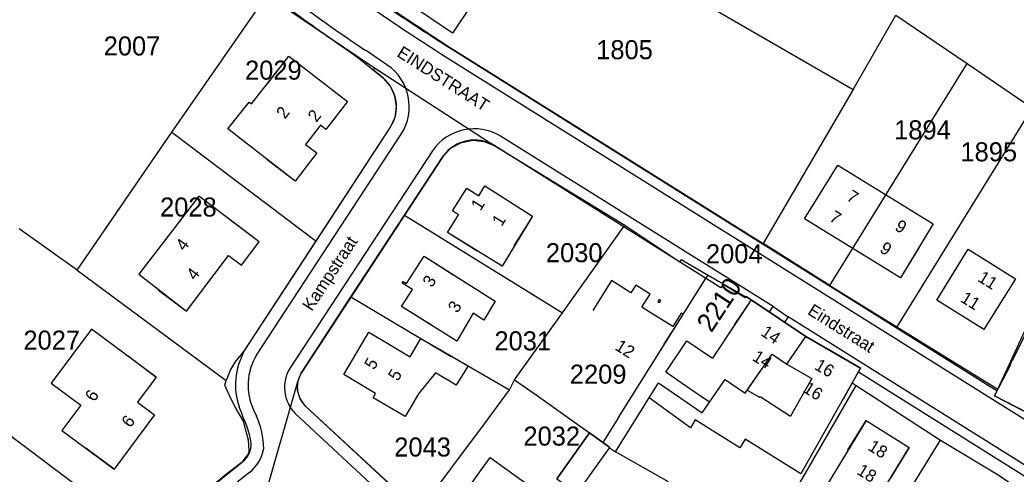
# Model space of a CAD drawing. Extents: x 191865 to 199936, y 328943 to 333393.
# Drawn here: x 193828.9 to 193970.2, y 332360.4 to 332424.8 of the extents above; entities that cross this region are included whole.
import ezdxf

# ---------------------------------------------------------------- set-up
doc = ezdxf.new("R2010")
doc.units = 0
for name, color, linetype in [('hoofdgebouw', 7, 'Continuous'), ('huisnummer', 7, 'Continuous'), ('Level 2', 7, 'Continuous'), ('Level 23', 7, 'Continuous'), ('Level 3', 7, 'Continuous'), ('Level 39', 7, 'Continuous'), ('Level 40', 7, 'Continuous'), ('Level 8', 7, 'Continuous'), ('perceelgrens', 7, 'Continuous'), ('perceelnummer', 7, 'Continuous'), ('perceelnummer onder hoek', 7, 'Continuous'), ('straatnaam', 7, 'Continuous')]:
    doc.layers.add(name, color=color, linetype=linetype)

msp = doc.modelspace()

# ---------------------------------------------------------------- linework, layer by layer
at = {"layer": 'hoofdgebouw'}
for p, q in [((193953.78, 332388.22), (193940.18, 332396.62)), ((193958.42, 332395.87), (193953.78, 332388.22)), ((193886.23, 332391.3), (193896.33, 332384.91)), ((193970.08, 332388.11), (193965.62, 332380.91)), ((193890.87, 332379.27), (193883.05, 332384.18)), ((193965.62, 332380.91), (193958.91, 332385.07)), ((193848.27, 332374.16), (193839.08, 332380.97)), ((193930.29, 332381.62), (193927.12, 332376.85)), ((193885.79, 332379.63), (193892.49, 332375.78)), ((193920.49, 332374.87), (193923.47, 332379.32)), ((193923.47, 332379.32), (193927.12, 332376.85)), ((193948.13, 332375.44), (193943.58, 332378.06)), ((193887.85, 332374.78), (193885.43, 332371.8)), ((193924.07, 332372.41), (193920.49, 332374.87)), ((193926.69, 332370.61), (193924.07, 332372.41)), ((193932.05, 332372.3), (193933.78, 332371.34)), ((193933.78, 332371.34), (193933.87, 332371.43)), ((193933.87, 332371.43), (193938.18, 332368.63)), ((193948.92, 332368.01), (193955.03, 332364.2))]:
    msp.add_line(p, q, dxfattribs=at)
for points in [[(193867.96, 332401.93), (193858.43, 332409.34), (193861.42, 332413.15), (193861.75, 332412.9), (193867.05, 332419.63)], [(193867.05, 332419.63), (193875.36, 332413.24), (193872.3, 332409.27), (193871.53, 332409.87), (193869.43, 332407.14), (193871.03, 332405.95), (193867.96, 332401.93)], [(193940.18, 332396.62), (193944.89, 332404.2), (193958.42, 332395.87)], [(193889.54, 332394.67), (193891.12, 332397.18), (193890.29, 332397.73), (193892.3, 332400.94), (193893.98, 332399.85), (193894.86, 332401.26), (193901.61, 332396.99)], [(193862.85, 332393.33), (193854.28, 332399.8), (193845.82, 332388.74), (193852.57, 332383.5)], [(193901.61, 332396.99), (193897.31, 332389.9), (193889.54, 332394.67)], [(193852.57, 332383.5), (193858.5, 332391.39), (193860.37, 332390.03), (193862.85, 332393.33)], [(193958.91, 332385.07), (193963.39, 332392.28), (193970.08, 332388.11)], [(193883.05, 332384.18), (193884.58, 332386.6), (193883.12, 332387.49), (193883.27, 332387.74), (193883.76, 332387.44), (193886.23, 332391.3)], [(193896.33, 332384.91), (193894.73, 332382.23), (193893.18, 332383.21), (193890.87, 332379.27)], [(193943.58, 332378.06), (193940.37, 332379.91), (193932.6, 332385.1), (193930.29, 332381.62)], [(193839.08, 332380.97), (193833.38, 332373.3), (193837.59, 332370.17), (193834.9, 332366.58), (193842.31, 332361.1)], [(193967.11, 332371.51), (193972.18, 332381.54), (193979.22, 332377.91), (193976.33, 332372.27), (193978.77, 332371.05)], [(193885.43, 332371.8), (193883.54, 332368.59), (193879.01, 332371.25), (193879.35, 332371.84), (193874.86, 332374.53), (193878.42, 332380.53), (193884.26, 332377.05), (193885.79, 332379.63)], [(193932.05, 332372.3), (193935.57, 332377.44), (193937.68, 332375.99), (193941.21, 332373.96), (193938.18, 332368.63)], [(193892.49, 332375.78), (193890.8, 332373.04), (193887.85, 332374.78)], [(193948.13, 332375.44), (193946.93, 332373.36), (193939.65, 332360.45), (193931.78, 332365.38), (193931.01, 332364.16), (193924.69, 332368.1), (193924, 332367), (193918.13, 332371.21), (193919.48, 332373.37), (193925.67, 332369.12), (193926.69, 332370.61)], [(193848.27, 332374.16), (193845.62, 332370.63), (193848.04, 332368.83), (193842.31, 332361.1)], [(193978.77, 332371.05), (193976.54, 332366.63), (193967.11, 332371.51)], [(193948.92, 332368.01), (193943.34, 332358.86), (193945.96, 332357.25), (193946.64, 332358.36), (193950.15, 332356.22), (193955.03, 332364.2)], [(193909.7, 332366.26), (193905.07, 332359.74), (193907.94, 332357.7), (193912.57, 332364.2), (193909.7, 332366.26)], [(193890.99, 332356.34), (193895.59, 332362.78), (193901.18, 332358.78)]]:
    msp.add_lwpolyline(points, dxfattribs=at)
at = {"layer": 'Level 2'}
for points in [[(193864, 332415.67), (193867.05, 332419.63), (193875.36, 332413.24), (193872.3, 332409.27), (193871.53, 332409.87), (193869.43, 332407.14), (193871.03, 332405.95), (193867.96, 332401.93), (193863.99, 332404.97)], [(193893.77, 332392), (193889.54, 332394.67), (193891.12, 332397.18), (193890.29, 332397.73), (193892.3, 332400.94), (193893.98, 332399.85), (193894.86, 332401.26), (193901.61, 332396.99), (193898.94, 332392.77)], [(193956.4, 332392.47), (193953.78, 332388.22), (193940.18, 332396.62), (193942.81, 332400.87)], [(193848.57, 332386.51), (193852.57, 332383.5), (193858.5, 332391.39), (193860.37, 332390.03), (193862.85, 332393.33), (193858.86, 332396.34)], [(193887.28, 332381.51), (193883.05, 332384.18), (193884.58, 332386.6), (193883.12, 332387.49), (193883.27, 332387.74), (193883.76, 332387.44), (193886.23, 332391.3), (193890.44, 332388.61)], [(193968.26, 332385.16), (193965.62, 332380.91), (193958.91, 332385.07), (193961.55, 332389.32)], [(193920.29, 332378.82), (193922.96, 332383.05), (193922.7, 332383.21), (193921.52, 332381.32), (193918.3, 332383.33), (193917.13, 332384.06), (193918.31, 332385.92), (193916.26, 332387.22), (193915.57, 332386.12), (193912.83, 332387.85), (193910.16, 332383.63)], [(193945.7, 332371.07), (193948.13, 332375.44), (193940.37, 332379.91), (193932.6, 332385.1), (193930.22, 332381.57)], [(193885.43, 332371.8), (193883.54, 332368.59), (193879.01, 332371.25), (193879.35, 332371.84), (193874.86, 332374.53), (193878.42, 332380.53), (193884.26, 332377.05), (193885.79, 332379.63), (193890.09, 332377.08)], [(193844.27, 332377.16), (193848.27, 332374.16), (193845.62, 332370.63), (193848.04, 332368.83), (193842.31, 332361.1), (193838.29, 332364.08)], [(193978.77, 332371.05), (193976.54, 332366.63), (193967.11, 332371.51), (193969.41, 332375.95)], [(193946.27, 332363.76), (193948.92, 332368.01), (193955.03, 332364.2), (193952.39, 332359.96)]]:
    msp.add_lwpolyline(points, dxfattribs=at)
at = {"layer": 'Level 23'}
msp.add_lwpolyline([(193919.81, 332385.01), (193919.54, 332385.18), (193919.36, 332384.9), (193919.63, 332384.73), (193919.81, 332385.01)], dxfattribs=at)
at = {"layer": 'Level 3'}
msp.add_lwpolyline([(193893.07, 332427.05), (193890.26, 332422.91), (193877.69, 332431.44), (193880.49, 332435.58)], dxfattribs=at)
at = {"layer": 'Level 8'}
for p, q in [((193880.98, 332418.43), (193877.93, 332420.48)), ((193890.14, 332420.68), (193967.49, 332372.24)), ((193876.85, 332419.48), (193880.47, 332416.52)), ((193889.23, 332419.62), (193984.27, 332360.13)), ((193860.74, 332377.83), (193881.5, 332409.61)), ((193862.5, 332377.28), (193882.99, 332408.59)), ((193887.41, 332406.24), (193867.24, 332375.5)), ((193888.93, 332405.48), (193868.8, 332374.73)), ((193935.74, 332384.17), (193937.87, 332382.73)), ((193860.52, 332368.67), (193860.03, 332369.94)), ((193869.42, 332370.05), (193901.02, 332340.77)), ((193862.07, 332369.55), (193862.48, 332368.64)), ((193867.96, 332368.99), (193899.69, 332339.61))]:
    msp.add_line(p, q, dxfattribs=at)
for points in [[(193935.17, 332383.37), (193935.74, 332384.17), (193897.09, 332408.29)], [(193932.6, 332385.1), (193931.92, 332385.59), (193931.78, 332385.38), (193928.64, 332387.29), (193928.31, 332386.81), (193896.27, 332406.94)], [(193981.31, 332355.49), (193937.87, 332382.73), (193937.32, 332381.94)], [(193979.91, 332354.31), (193980.14, 332354.62), (193947.81, 332374.85)]]:
    msp.add_lwpolyline(points, dxfattribs=at)
for centre, radius, start, end in [((194096.81, 332739.97), 388.71, 230.7173, 235.538), ((194068.12, 332701.54), 333.89, 233.2048, 237.6029), ((194029.26, 332642.89), 262.17, 232.6677, 237.9501), ((194034.46, 332653.74), 280.92, 232.4491, 236.1365), ((193876.93, 332412.47), 7.2, 327.3541, 55.7735), ((193876.98, 332412.47), 5.34, 327.6515, 49.277), ((193893.34, 332402.15), 7.2, 58.5526, 145.3279), ((193893.39, 332402.25), 5.51, 58.4679, 144.0649), ((193869.15, 332373.1), 9.65, 150.656, 199.1189), ((193869.4, 332373.02), 8.12, 148.348, 205.3621), ((193871.86, 332372.72), 5.4, 148.9415, 223.7061), ((193872.01, 332372.78), 3.76, 148.6449, 226.5139), ((193846.19, 332361.95), 15.82, 11.5961, 25.1574), ((193851.4, 332363.76), 12.11, 1.3045, 23.7478), ((193858.57, 332364.67), 3.16, 306.4735, 8.2976), ((193858.21, 332364.9), 5.36, 307.5085, 350.7184), ((193920.75, 332282.48), 99.91, 127.129, 136.4311), ((193925.33, 332277.22), 105.06, 127.4316, 139.275)]:
    msp.add_arc(centre, radius, start, end, dxfattribs=at)
at = {"layer": 'perceelgrens'}
for p, q in [((193881.55, 332452.81), (193947.06, 332414.94)), ((193850.48, 332408.86), (193863.98, 332428.29)), ((193863.98, 332428.29), (193879.19, 332418)), ((193879.09, 332417.65), (193879.19, 332418)), ((193879.19, 332418), (193896.27, 332406.94)), ((193943.77, 332387.13), (193963.22, 332418.61)), ((193963.22, 332418.61), (193972.43, 332412.34)), ((193882.1, 332414), (193881.47, 332415.38)), ((193947.06, 332414.94), (193934.29, 332393.08)), ((193972.43, 332412.34), (193953.24, 332381.31)), ((193837.04, 332389.31), (193850.48, 332408.86)), ((193850.48, 332408.86), (193870.93, 332393.43)), ((193888.93, 332405.48), (193890.08, 332406.65)), ((193896.27, 332406.94), (193914.71, 332395.7)), ((193883.45, 332397.1), (193888.93, 332405.48)), ((193875.87, 332385.53), (193883.45, 332397.1)), ((193883.45, 332397.1), (193905.84, 332383.28)), ((193837.04, 332389.31), (193828.85, 332395.2)), ((193905.84, 332383.28), (193914.71, 332395.7)), ((193914.71, 332395.7), (193922.49, 332390.49)), ((193860.74, 332377.83), (193870.93, 332393.43)), ((193943.77, 332387.13), (193934.29, 332393.08)), ((193922.49, 332390.49), (193922.7, 332390.83)), ((193922.7, 332390.83), (193926.5, 332388.63)), ((193837.04, 332389.31), (193858.18, 332373.67)), ((193913.79, 332368.45), (193926.15, 332388.08)), ((193926.15, 332388.08), (193926.5, 332388.63)), ((193926.5, 332388.63), (193927.98, 332387.78)), ((193927.98, 332387.78), (193932.6, 332385.1)), ((193943.77, 332387.13), (193953.24, 332381.31)), ((193875.87, 332385.53), (193885.79, 332379.63)), ((193932.6, 332385.1), (193940.37, 332379.91)), ((193899.06, 332373.79), (193905.84, 332383.28)), ((193953.24, 332381.31), (193967.58, 332372.45)), ((193885.79, 332379.63), (193898.36, 332372.35)), ((193940.37, 332379.91), (193948.13, 332375.44)), ((193814.78, 332375.45), (193847.83, 332350.74)), ((193858.44, 332374.34), (193858.18, 332373.67)), ((193862.38, 332352.7), (193868.33, 332373.55)), ((193868.29, 332372.28), (193868.33, 332373.55)), ((193898.36, 332372.35), (193899.06, 332373.79)), ((193913.38, 332363.6), (193919.48, 332373.37)), ((193934.83, 332351.06), (193947.5, 332372.99)), ((193947.5, 332372.99), (193959.43, 332365.25)), ((193967.58, 332372.45), (193967.11, 332371.51)), ((193868.66, 332371.07), (193868.29, 332372.28)), ((193967.11, 332371.51), (193976.54, 332366.63)), ((193913.79, 332368.45), (193911.56, 332364.92)), ((193905.07, 332359.74), (193909.7, 332366.26)), ((193909.7, 332366.26), (193911.56, 332364.92)), ((193911.56, 332364.92), (193912.57, 332364.2)), ((193912.57, 332364.2), (193912.54, 332364.15)), ((193912.54, 332364.15), (193913.38, 332363.6)), ((193951.59, 332352.55), (193959.43, 332365.25)), ((193920.9, 332359.32), (193913.38, 332363.6))]:
    msp.add_line(p, q, dxfattribs=at)
for points in [[(193870.16, 332434.28), (193882.77, 332425.6), (193889.84, 332420.94), (193906.63, 332410.44), (193934.29, 332393.08)], [(193947.06, 332414.94), (193953.13, 332425.47), (193963.22, 332418.61)], [(193881.47, 332415.38), (193880.47, 332416.52), (193879.09, 332417.65)], [(193882.12, 332411), (193882.33, 332412.5), (193882.1, 332414)], [(193870.93, 332393.43), (193881.5, 332409.61), (193882.12, 332411)], [(193890.08, 332406.65), (193891.53, 332407.43), (193893.13, 332407.75)], [(193893.13, 332407.75), (193894.76, 332407.58), (193896.27, 332406.94)], [(193868.33, 332373.55), (193868.8, 332374.73), (193875.87, 332385.53)], [(193967.58, 332372.45), (193971.82, 332381.63), (193972.44, 332383.2)], [(193919.48, 332373.37), (193925.67, 332369.12), (193926.69, 332370.61), (193928.91, 332373.84), (193931.76, 332371.88), (193935.57, 332377.44), (193937.68, 332375.99), (193940.37, 332379.91)], [(193858.44, 332374.34), (193858.78, 332375.13), (193859.46, 332376.27), (193860.74, 332377.83)], [(193948.13, 332375.44), (193946.93, 332373.36), (193947.5, 332372.99)], [(193860.45, 332362.13), (193860.76, 332362.52), (193861.37, 332363.36), (193861.42, 332363.81), (193861.36, 332365.23), (193861.01, 332366.47), (193860.63, 332367.92), (193859.56, 332369.76), (193858.91, 332371.05), (193858.35, 332372.18), (193858.01, 332373.03), (193858.18, 332373.67)], [(193899.06, 332373.79), (193902.15, 332371.67), (193909.7, 332366.26)], [(193885.54, 332355.16), (193869.42, 332370.05), (193868.66, 332371.07)], [(193885.54, 332355.16), (193894.68, 332367.36), (193898.36, 332372.35)], [(193959.43, 332365.25), (193967.64, 332360.31), (193972.69, 332356.87), (193976.1, 332353.33), (193977.73, 332349.76)], [(193852.2, 332355.15), (193856.23, 332358.75), (193860.45, 332362.13)]]:
    msp.add_lwpolyline(points, dxfattribs=at)

# ---------------------------------------------------------------- texts
at = {"layer": 'huisnummer'}
for s, rotation, p in [('2', 52.3965, (193870.98, 332410.18)), ('1', 57.9156, (193894.24, 332397.63)), ('7', 328.2986, (193943.56, 332396.41)), ('9', 328.2986, (193950.71, 332391.99)), ('4', 53.0499, (193853.78, 332387.77)), ('3', 57.375, (193887.37, 332386.77)), ('11', 328.1709, (193962.16, 332384.94)), ('14', 326.2622, (193933.84, 332380.18)), ('5', 59.2525, (193879.15, 332375.09)), ('16', 330.0489, (193941.46, 332375.36)), ('6', 53.3824, (193844.6, 332366.88)), ('18', 328.1222, (193949.03, 332363.93))]:
    msp.add_text(s, height=1.75, rotation=rotation, dxfattribs=at).set_placement(p)
at = {"layer": 'Level 39'}
for s, rotation, p in [('2', 53.3781, (193866.53, 332410.64)), ('7', 328.2858, (193946, 332399.33)), ('1', 57.9147, (193897.23, 332395.41)), ('9', 328.2858, (193952.84, 332395.11)), ('4', 52.9195, (193852.26, 332391.92)), ('11', 328.1775, (193964.62, 332387.85)), ('3', 57.7911, (193890.97, 332383.14)), ('12', 327.6375, (193913.17, 332378.14)), ('14', 328.0814, (193932.64, 332376.63)), ('5', 59.242, (193882.52, 332373.49)), ('16', 328.0814, (193939.83, 332372.15)), ('6', 59.2308, (193839.55, 332370.57)), ('18', 328.1037, (193947.47, 332360.51))]:
    msp.add_text(s, height=1.75, rotation=rotation, dxfattribs=at).set_placement(p)
at = {"layer": 'Level 40'}
for s, rotation, p in [('Kampstraat', 56.7707, (193870.32, 332383.4)), ('Eindstraat', 327.944, (193940.48, 332383.16))]:
    msp.add_text(s, height=1.75, rotation=rotation, dxfattribs=at).set_placement(p)
at = {"layer": 'perceelnummer'}
for s, p in [('2007', (193840.81, 332419.75)), ('1805', (193910.64, 332419.22)), ('2029', (193860.85, 332416.32)), ('1894', (193952.88, 332407.86)), ('1895', (193962.28, 332404.75)), ('2028', (193848.8, 332396.92)), ('2030', (193903.51, 332390.45)), ('2004', (193926.2, 332390.3)), ('2027', (193829.43, 332378.06)), ('2031', (193896.21, 332377.96)), ('2209', (193906.9, 332373.24)), ('2032', (193900.32, 332364.46)), ('2043', (193882.01, 332362.91))]:
    msp.add_text(s, height=2.7, rotation=0, dxfattribs=at).set_placement(p)
at = {"layer": 'perceelnummer onder hoek'}
msp.add_text('2210', height=2.7, rotation=56.4701, dxfattribs=at).set_placement((193926.96, 332380.34))
at = {"layer": 'straatnaam'}
msp.add_text('EINDSTRAAT', height=1.75, rotation=327.4232, dxfattribs=at).set_placement((193882.25, 332419.71))

doc.saveas('drawing.dxf')
